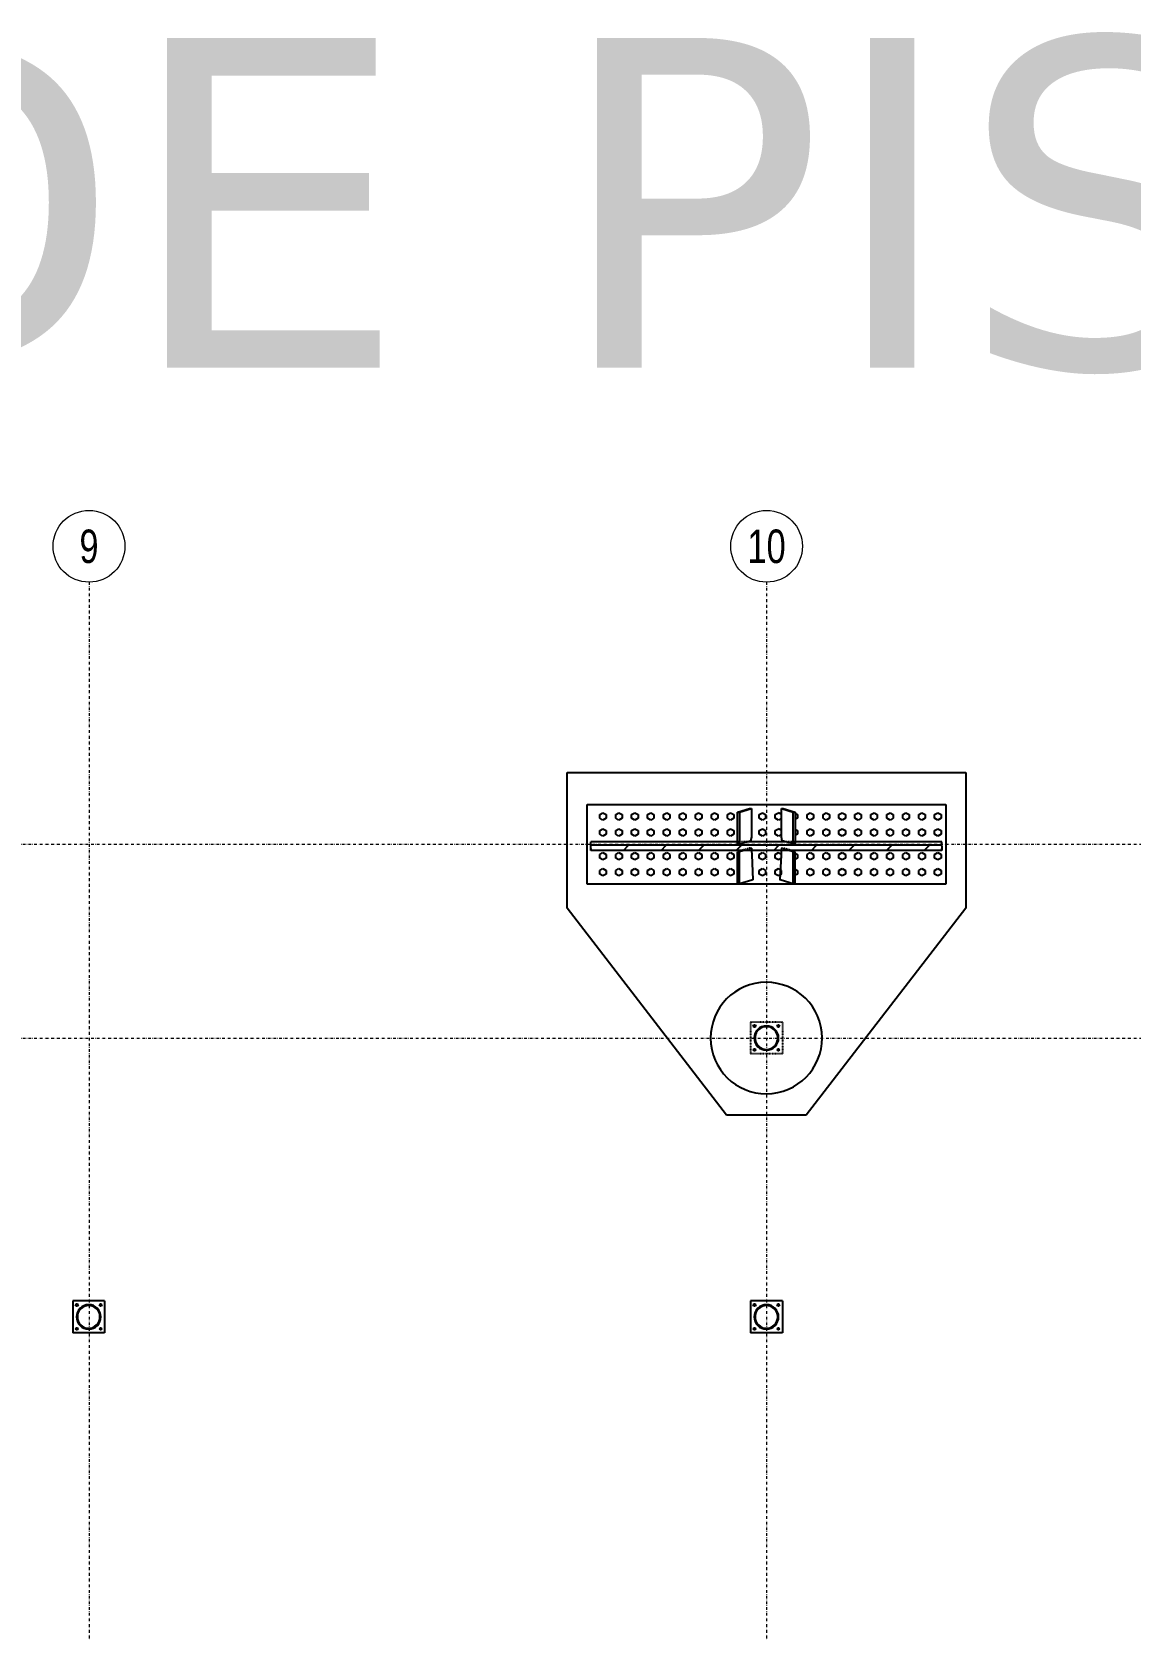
# Model space of a CAD drawing. Header units: millimetres. Extents: x 1541 to 289025, y -12015 to 47026.
# Drawn here: x 52901 to 53899, y -10231 to -8778 of the extents above; entities that cross this region are included whole.
import ezdxf
from ezdxf.enums import TextEntityAlignment as Align

# ---------------------------------------------------------------- set-up
doc = ezdxf.new("R2010")
doc.units = ezdxf.units.MM
doc.header["$LTSCALE"] = 0.1
for name, pattern in [('DASHDOTX2', [50.8, 25.4, -12.7, 0, -12.7]), ('DXK_LINE_DOT2', [3.9198, 1.9599, -1.9599]), ('Grid Line', [3.33375, 1.905, -0.47625, 0.47625, -0.47625])]:
    doc.linetypes.add(name, pattern=pattern)
doc.layers.get('0').update_dxf_attribs({"color": 255})
doc.layers.add('E_EJES', color=8, linetype='Continuous', lineweight=9)
doc.layers.add('E_EJES-1', color=8, linetype='Grid Line', lineweight=9)
doc.layers.add('TEXTO GENRAL', color=3, linetype='Continuous')
doc.styles.add('Swis721 LtCn BT_1', font='swisscl.ttf', dxfattribs={"height": 0.42})
doc.styles.add('TEXTO GENERAL', font='verdana.ttf', dxfattribs={"height": 0.9})

# ---------------------------------------------------------------- blocks, each defined once
blk = doc.blocks.new('Grid - CNI_NOMBRE EJES-372759-_26_00m_LOC COLUMNAS Y MUROS PISO 7')
at = {"layer": 'E_EJES'}
blk.add_circle((0, 0), 0.003, dxfattribs=at)

msp = doc.modelspace()

# ---------------------------------------------------------------- hatches: boundary and pattern name
at = {"linetype": 'Continuous'}
h = msp.add_hatch(dxfattribs=at)
h.set_pattern_fill('', scale=7.611392, style=0, pattern_type=0)
h.set_pattern_definition([(45, (53409.244, -9517.53), (-17.088, 17.088), [])])
h.paths.add_polyline_path([(53728.2, -9517.5), (53409.2, -9517.5), (53409.2, -9518.3), (53409.4, -9522.2), (53728, -9522.2), (53728.2, -9518.3)])
h = msp.add_hatch(dxfattribs=at)
h.set_pattern_fill('', scale=7.611392, style=0, pattern_type=0)
h.set_pattern_definition([(45, (53579.549, -9690.706), (-17.088, 17.088), [])])
h.paths.add_polyline_path([(53579.8, -9692.9), (53579.5, -9690.7), (53578.9, -9688.6), (53577.9, -9686.7), (53576.5, -9685), (53574.8, -9683.7), (53572.9, -9682.6), (53570.9, -9682), (53568.7, -9681.8), (53566.5, -9682), (53564.5, -9682.6), (53562.6, -9683.7), (53560.9, -9685), (53559.5, -9686.7), (53558.5, -9688.6), (53557.9, -9690.7), (53557.7, -9692.9), (53557.9, -9695), (53558.5, -9697.1), (53559.5, -9699), (53560.9, -9700.7), (53562.6, -9702.1), (53564.5, -9703.1), (53566.5, -9703.7), (53568.7, -9703.9), (53570.9, -9703.7), (53572.9, -9703.1), (53574.8, -9702.1), (53576.5, -9700.7), (53577.9, -9699), (53578.9, -9697.1), (53579.5, -9695)])
h.paths.add_polyline_path([(53578.2, -9696.8), (53577.3, -9698.6), (53576, -9700.2), (53574.4, -9701.5), (53572.7, -9702.4), (53570.7, -9703), (53568.7, -9703.2), (53566.7, -9703), (53564.8, -9702.4), (53563, -9701.5), (53561.4, -9700.2), (53560.1, -9698.6), (53559.2, -9696.8), (53558.6, -9694.9), (53558.4, -9692.9), (53558.6, -9690.8), (53559.2, -9688.9), (53560.1, -9687.1), (53561.4, -9685.6), (53563, -9684.3), (53564.8, -9683.3), (53566.7, -9682.7), (53568.7, -9682.5), (53570.7, -9682.7), (53572.7, -9683.3), (53574.4, -9684.3), (53576, -9685.6), (53577.3, -9687.1), (53578.2, -9688.9), (53578.8, -9690.8), (53579, -9692.9), (53578.8, -9694.9)])
h = msp.add_hatch(color=96, dxfattribs=at)
h.paths.add_polyline_path([(52963.6, -9946.6), (52963.4, -9944.4), (52962.8, -9942.4), (52961.7, -9940.4), (52960.4, -9938.8), (52958.7, -9937.4), (52956.8, -9936.4), (52954.7, -9935.7), (52952.5, -9935.5), (52950.4, -9935.7), (52948.3, -9936.4), (52946.4, -9937.4), (52944.7, -9938.8), (52943.4, -9940.4), (52942.3, -9942.4), (52941.7, -9944.4), (52941.5, -9946.6), (52941.7, -9948.7), (52942.3, -9950.8), (52943.4, -9952.7), (52944.7, -9954.4), (52946.4, -9955.8), (52948.3, -9956.8), (52950.4, -9957.4), (52952.5, -9957.6), (52954.7, -9957.4), (52956.8, -9956.8), (52958.7, -9955.8), (52960.4, -9954.4), (52961.7, -9952.7), (52962.8, -9950.8), (52963.4, -9948.7)])
h.paths.add_polyline_path([(52962.1, -9950.5), (52961.1, -9952.3), (52959.9, -9953.9), (52958.3, -9955.2), (52956.5, -9956.1), (52954.6, -9956.7), (52952.5, -9956.9), (52950.5, -9956.7), (52948.6, -9956.1), (52946.8, -9955.2), (52945.2, -9953.9), (52944, -9952.3), (52943, -9950.5), (52942.4, -9948.6), (52942.2, -9946.6), (52942.4, -9944.6), (52943, -9942.6), (52944, -9940.8), (52945.2, -9939.3), (52946.8, -9938), (52948.6, -9937), (52950.5, -9936.5), (52952.5, -9936.3), (52954.6, -9936.5), (52956.5, -9937), (52958.3, -9938), (52959.9, -9939.3), (52961.1, -9940.8), (52962.1, -9942.6), (52962.7, -9944.6), (52962.9, -9946.6), (52962.7, -9948.6)])
h = msp.add_hatch(color=96, dxfattribs=at)
h.paths.add_polyline_path([(53579.8, -9946.6), (53579.5, -9944.4), (53578.9, -9942.4), (53577.9, -9940.4), (53576.5, -9938.8), (53574.8, -9937.4), (53572.9, -9936.4), (53570.9, -9935.7), (53568.7, -9935.5), (53566.5, -9935.7), (53564.5, -9936.4), (53562.6, -9937.4), (53560.9, -9938.8), (53559.5, -9940.4), (53558.5, -9942.4), (53557.9, -9944.4), (53557.7, -9946.6), (53557.9, -9948.7), (53558.5, -9950.8), (53559.5, -9952.7), (53560.9, -9954.4), (53562.6, -9955.8), (53564.5, -9956.8), (53566.5, -9957.4), (53568.7, -9957.6), (53570.9, -9957.4), (53572.9, -9956.8), (53574.8, -9955.8), (53576.5, -9954.4), (53577.9, -9952.7), (53578.9, -9950.8), (53579.5, -9948.7)])
h.paths.add_polyline_path([(53578.2, -9950.5), (53577.3, -9952.3), (53576, -9953.9), (53574.4, -9955.2), (53572.7, -9956.1), (53570.7, -9956.7), (53568.7, -9956.9), (53566.7, -9956.7), (53564.8, -9956.1), (53563, -9955.2), (53561.4, -9953.9), (53560.1, -9952.3), (53559.2, -9950.5), (53558.6, -9948.6), (53558.4, -9946.6), (53558.6, -9944.6), (53559.2, -9942.6), (53560.1, -9940.8), (53561.4, -9939.3), (53563, -9938), (53564.8, -9937), (53566.7, -9936.5), (53568.7, -9936.3), (53570.7, -9936.5), (53572.7, -9937), (53574.4, -9938), (53576, -9939.3), (53577.3, -9940.8), (53578.2, -9942.6), (53578.8, -9944.6), (53579, -9946.6), (53578.8, -9948.6)])

# ---------------------------------------------------------------- linework, layer by layer
at = {"color": 2, "linetype": 'Continuous'}
for p, q in [((53387.5, -9574.7), (53387.5, -9451.5)), ((53387.5, -9451.5), (53749.9, -9451.5)), ((53749.9, -9451.5), (53749.9, -9574.7)), ((53405.6, -9553), (53405.6, -9480.5)), ((53405.6, -9480.5), (53731.8, -9480.5)), ((53542.5, -9487.4), (53553.3, -9484.2)), ((53542.5, -9487.4), (53544.3, -9487.3)), ((53542.5, -9516.4), (53542.5, -9487.4)), ((53544.3, -9487.3), (53555.1, -9484.2)), ((53544.3, -9487.3), (53544.4, -9516.3)), ((53553.3, -9484.2), (53555.1, -9484.2)), ((53555.1, -9484.2), (53555.1, -9510.3)), ((53582.3, -9484.2), (53584.1, -9484.2)), ((53582.3, -9510.3), (53582.3, -9484.2)), ((53582.3, -9484.2), (53593.1, -9487.3)), ((53584.1, -9484.2), (53595, -9487.4)), ((53593.1, -9516.3), (53593.1, -9487.3)), ((53593.1, -9487.3), (53595, -9487.4)), ((53595, -9487.4), (53595, -9516.4)), ((53731.8, -9480.5), (53731.8, -9553)), ((53409.2, -9517.5), (53409.2, -9514.4)), ((53542.5, -9514.4), (53409.2, -9514.4)), ((53409.2, -9518.3), (53409.2, -9517.5)), ((53728.2, -9517.5), (53409.2, -9517.5)), ((53409.2, -9522.2), (53409.2, -9518.3)), ((53409.4, -9522.2), (53409.2, -9518.3)), ((53544.4, -9516.3), (53542.5, -9516.4)), ((53544.4, -9516.3), (53554.3, -9513.4)), ((53586.4, -9514.4), (53551, -9514.4)), ((53555.1, -9510.3), (53554.3, -9513.4)), ((53555.1, -9520.2), (53555.2, -9522.2)), ((53582.3, -9520.2), (53582.2, -9522.2)), ((53583.1, -9513.4), (53582.3, -9510.3)), ((53593.1, -9516.3), (53583.1, -9513.4)), ((53595, -9516.4), (53593.1, -9516.3)), ((53728.2, -9514.4), (53595, -9514.4)), ((53728.2, -9518.3), (53728, -9522.2)), ((53728.2, -9517.5), (53728.2, -9514.4)), ((53728.2, -9518.3), (53728.2, -9517.5)), ((53728.2, -9518.3), (53728.2, -9522.2)), ((53409.4, -9522.2), (53409.2, -9522.2)), ((53728, -9522.2), (53409.4, -9522.2)), ((53546.7, -9522.2), (53542.5, -9523.5)), ((53542.5, -9523.5), (53544.4, -9523.4)), ((53542.5, -9552.6), (53542.5, -9523.5)), ((53548.4, -9522.2), (53544.4, -9523.4)), ((53544.4, -9552.5), (53544.4, -9523.4)), ((53555.2, -9522.2), (53555.4, -9526.4)), ((53555.4, -9526.4), (53556.4, -9548.9)), ((53582.1, -9526.4), (53581, -9548.9)), ((53582.2, -9522.2), (53582.1, -9526.4)), ((53593.1, -9523.4), (53589, -9522.2)), ((53594.9, -9523.5), (53590.7, -9522.2)), ((53593.1, -9552.5), (53593.1, -9523.4)), ((53593.1, -9523.4), (53594.9, -9523.5)), ((53594.9, -9552.6), (53594.9, -9523.5)), ((53728.2, -9522.2), (53728, -9522.2)), ((53555.4, -9549.2), (53544.4, -9552.5)), ((53556.4, -9548.9), (53555.4, -9549.2)), ((53582.1, -9549.2), (53581, -9548.9)), ((53593.1, -9552.5), (53582.1, -9549.2)), ((53731.8, -9553), (53405.6, -9553)), ((53542.5, -9552.6), (53544.4, -9552.5)), ((53593.1, -9552.5), (53594.9, -9552.6)), ((53532.5, -9763), (53387.5, -9574.7)), ((53749.9, -9574.7), (53605, -9763)), ((53605, -9763), (53532.5, -9763)), ((52967, -9932.1), (52938, -9932.1)), ((52938, -9932.1), (52938, -9961.1)), ((52967, -9932.1), (52967, -9961.1)), ((53583.2, -9932.1), (53554.2, -9932.1)), ((53554.2, -9932.1), (53554.2, -9961.1)), ((53583.2, -9932.1), (53583.2, -9961.1)), ((52967, -9961.1), (52938, -9961.1)), ((53583.2, -9961.1), (53554.2, -9961.1))]:
    msp.add_line(p, q, dxfattribs=at)
at = {"color": 7, "linetype": 'Continuous'}
for p, q in [((53417.2, -9489.7), (53420.1, -9488)), ((53417.2, -9493), (53417.2, -9489.7)), ((53420.1, -9488), (53423, -9489.7)), ((53423, -9489.7), (53423, -9493)), ((53431.7, -9489.7), (53434.6, -9488)), ((53431.7, -9493), (53431.7, -9489.7)), ((53434.6, -9488), (53437.5, -9489.7)), ((53437.5, -9489.7), (53437.5, -9493)), ((53446.2, -9489.7), (53449.1, -9488)), ((53446.2, -9493), (53446.2, -9489.7)), ((53449.1, -9488), (53452, -9489.7)), ((53452, -9489.7), (53452, -9493)), ((53460.7, -9489.7), (53463.6, -9488)), ((53460.7, -9493), (53460.7, -9489.7)), ((53463.6, -9488), (53466.5, -9489.7)), ((53466.5, -9489.7), (53466.5, -9493)), ((53475.2, -9489.7), (53478.1, -9488)), ((53475.2, -9493), (53475.2, -9489.7)), ((53478.1, -9488), (53481, -9489.7)), ((53481, -9489.7), (53481, -9493)), ((53489.7, -9489.7), (53492.6, -9488)), ((53489.7, -9493), (53489.7, -9489.7)), ((53492.6, -9488), (53495.5, -9489.7)), ((53495.5, -9489.7), (53495.5, -9493)), ((53504.2, -9489.7), (53507.1, -9488)), ((53504.2, -9493), (53504.2, -9489.7)), ((53507.1, -9488), (53510, -9489.7)), ((53510, -9489.7), (53510, -9493)), ((53518.7, -9489.7), (53521.6, -9488)), ((53518.7, -9493), (53518.7, -9489.7)), ((53521.6, -9488), (53524.5, -9489.7)), ((53524.5, -9489.7), (53524.5, -9493)), ((53533.2, -9489.7), (53536.1, -9488)), ((53533.2, -9493), (53533.2, -9489.7)), ((53536.1, -9488), (53539, -9489.7)), ((53539, -9489.7), (53539, -9493)), ((53562.2, -9489.7), (53565.1, -9488)), ((53562.2, -9493), (53562.2, -9489.7)), ((53565.1, -9488), (53568, -9489.7)), ((53568, -9489.7), (53568, -9493)), ((53576.7, -9489.7), (53579.6, -9488)), ((53576.7, -9493), (53576.7, -9489.7)), ((53582.5, -9489.7), (53579.6, -9488)), ((53582.5, -9493), (53582.5, -9489.7)), ((53595, -9488.5), (53597, -9489.7)), ((53597, -9489.7), (53597, -9493)), ((53605.7, -9489.7), (53608.6, -9488)), ((53605.7, -9493), (53605.7, -9489.7)), ((53608.6, -9488), (53611.5, -9489.7)), ((53611.5, -9489.7), (53611.5, -9493)), ((53620.2, -9489.7), (53623.1, -9488)), ((53620.2, -9493), (53620.2, -9489.7)), ((53623.1, -9488), (53626, -9489.7)), ((53626, -9489.7), (53626, -9493)), ((53634.7, -9489.7), (53637.6, -9488)), ((53634.7, -9493), (53634.7, -9489.7)), ((53637.6, -9488), (53640.5, -9489.7)), ((53640.5, -9489.7), (53640.5, -9493)), ((53649.2, -9489.7), (53652.1, -9488)), ((53649.2, -9493), (53649.2, -9489.7)), ((53652.1, -9488), (53655, -9489.7)), ((53655, -9489.7), (53655, -9493)), ((53663.7, -9489.7), (53666.6, -9488)), ((53663.7, -9493), (53663.7, -9489.7)), ((53666.6, -9488), (53669.5, -9489.7)), ((53669.5, -9489.7), (53669.5, -9493)), ((53678.2, -9489.7), (53681.1, -9488)), ((53678.2, -9493), (53678.2, -9489.7)), ((53681.1, -9488), (53684, -9489.7)), ((53684, -9489.7), (53684, -9493)), ((53692.7, -9489.7), (53695.6, -9488)), ((53692.7, -9493), (53692.7, -9489.7)), ((53695.6, -9488), (53698.5, -9489.7)), ((53698.5, -9489.7), (53698.5, -9493)), ((53707.2, -9489.7), (53710.1, -9488)), ((53707.2, -9493), (53707.2, -9489.7)), ((53710.1, -9488), (53713, -9489.7)), ((53713, -9489.7), (53713, -9493)), ((53721.7, -9489.7), (53724.6, -9488)), ((53721.7, -9493), (53721.7, -9489.7)), ((53724.6, -9488), (53727.5, -9489.7)), ((53727.5, -9489.7), (53727.5, -9493)), ((53420.1, -9494.7), (53417.2, -9493)), ((53417.2, -9504.2), (53420.1, -9502.5)), ((53417.2, -9507.5), (53417.2, -9504.2)), ((53423, -9493), (53420.1, -9494.7)), ((53420.1, -9502.5), (53423, -9504.2)), ((53423, -9504.2), (53423, -9507.5)), ((53434.6, -9494.7), (53431.7, -9493)), ((53431.7, -9504.2), (53434.6, -9502.5)), ((53431.7, -9507.5), (53431.7, -9504.2)), ((53437.5, -9493), (53434.6, -9494.7)), ((53434.6, -9502.5), (53437.5, -9504.2)), ((53437.5, -9504.2), (53437.5, -9507.5)), ((53449.1, -9494.7), (53446.2, -9493)), ((53446.2, -9504.2), (53449.1, -9502.5)), ((53446.2, -9507.5), (53446.2, -9504.2)), ((53452, -9493), (53449.1, -9494.7)), ((53449.1, -9502.5), (53452, -9504.2)), ((53452, -9504.2), (53452, -9507.5)), ((53463.6, -9494.7), (53460.7, -9493)), ((53460.7, -9504.2), (53463.6, -9502.5)), ((53460.7, -9507.5), (53460.7, -9504.2)), ((53466.5, -9493), (53463.6, -9494.7)), ((53463.6, -9502.5), (53466.5, -9504.2)), ((53466.5, -9504.2), (53466.5, -9507.5)), ((53478.1, -9494.7), (53475.2, -9493)), ((53475.2, -9504.2), (53478.1, -9502.5)), ((53475.2, -9507.5), (53475.2, -9504.2)), ((53481, -9493), (53478.1, -9494.7)), ((53478.1, -9502.5), (53481, -9504.2)), ((53481, -9504.2), (53481, -9507.5)), ((53492.6, -9494.7), (53489.7, -9493)), ((53489.7, -9504.2), (53492.6, -9502.5)), ((53489.7, -9507.5), (53489.7, -9504.2)), ((53495.5, -9493), (53492.6, -9494.7)), ((53492.6, -9502.5), (53495.5, -9504.2)), ((53495.5, -9504.2), (53495.5, -9507.5)), ((53507.1, -9494.7), (53504.2, -9493)), ((53504.2, -9504.2), (53507.1, -9502.5)), ((53504.2, -9507.5), (53504.2, -9504.2)), ((53510, -9493), (53507.1, -9494.7)), ((53507.1, -9502.5), (53510, -9504.2)), ((53510, -9504.2), (53510, -9507.5)), ((53521.6, -9494.7), (53518.7, -9493)), ((53518.7, -9504.2), (53521.6, -9502.5)), ((53518.7, -9507.5), (53518.7, -9504.2)), ((53524.5, -9493), (53521.6, -9494.7)), ((53521.6, -9502.5), (53524.5, -9504.2)), ((53524.5, -9504.2), (53524.5, -9507.5)), ((53536.1, -9494.7), (53533.2, -9493)), ((53533.2, -9504.2), (53536.1, -9502.5)), ((53533.2, -9507.5), (53533.2, -9504.2)), ((53539, -9493), (53536.1, -9494.7)), ((53536.1, -9502.5), (53539, -9504.2)), ((53539, -9504.2), (53539, -9507.5)), ((53565.1, -9494.7), (53562.2, -9493)), ((53562.2, -9504.2), (53565.1, -9502.5)), ((53562.2, -9507.5), (53562.2, -9504.2)), ((53568, -9493), (53565.1, -9494.7)), ((53565.1, -9502.5), (53568, -9504.2)), ((53568, -9504.2), (53568, -9507.5)), ((53579.6, -9494.7), (53576.7, -9493)), ((53576.7, -9504.2), (53579.6, -9502.5)), ((53576.7, -9507.5), (53576.7, -9504.2)), ((53582.5, -9493), (53579.6, -9494.7)), ((53582.5, -9504.2), (53579.6, -9502.5)), ((53582.5, -9507.5), (53582.5, -9504.2)), ((53597, -9493), (53595, -9494.2)), ((53595, -9503), (53597, -9504.2)), ((53597, -9504.2), (53597, -9507.5)), ((53608.6, -9494.7), (53605.7, -9493)), ((53605.7, -9504.2), (53608.6, -9502.5)), ((53605.7, -9507.5), (53605.7, -9504.2)), ((53611.5, -9493), (53608.6, -9494.7)), ((53608.6, -9502.5), (53611.5, -9504.2)), ((53611.5, -9504.2), (53611.5, -9507.5)), ((53623.1, -9494.7), (53620.2, -9493)), ((53620.2, -9504.2), (53623.1, -9502.5)), ((53620.2, -9507.5), (53620.2, -9504.2)), ((53626, -9493), (53623.1, -9494.7)), ((53623.1, -9502.5), (53626, -9504.2)), ((53626, -9504.2), (53626, -9507.5)), ((53637.6, -9494.7), (53634.7, -9493)), ((53634.7, -9504.2), (53637.6, -9502.5)), ((53634.7, -9507.5), (53634.7, -9504.2)), ((53640.5, -9493), (53637.6, -9494.7)), ((53637.6, -9502.5), (53640.5, -9504.2)), ((53640.5, -9504.2), (53640.5, -9507.5)), ((53652.1, -9494.7), (53649.2, -9493)), ((53649.2, -9504.2), (53652.1, -9502.5)), ((53649.2, -9507.5), (53649.2, -9504.2)), ((53655, -9493), (53652.1, -9494.7)), ((53652.1, -9502.5), (53655, -9504.2)), ((53655, -9504.2), (53655, -9507.5)), ((53666.6, -9494.7), (53663.7, -9493)), ((53663.7, -9504.2), (53666.6, -9502.5)), ((53663.7, -9507.5), (53663.7, -9504.2)), ((53669.5, -9493), (53666.6, -9494.7)), ((53666.6, -9502.5), (53669.5, -9504.2)), ((53669.5, -9504.2), (53669.5, -9507.5)), ((53681.1, -9494.7), (53678.2, -9493)), ((53678.2, -9504.2), (53681.1, -9502.5)), ((53678.2, -9507.5), (53678.2, -9504.2)), ((53684, -9493), (53681.1, -9494.7)), ((53681.1, -9502.5), (53684, -9504.2)), ((53684, -9504.2), (53684, -9507.5)), ((53695.6, -9494.7), (53692.7, -9493)), ((53692.7, -9504.2), (53695.6, -9502.5)), ((53692.7, -9507.5), (53692.7, -9504.2)), ((53698.5, -9493), (53695.6, -9494.7)), ((53695.6, -9502.5), (53698.5, -9504.2)), ((53698.5, -9504.2), (53698.5, -9507.5)), ((53710.1, -9494.7), (53707.2, -9493)), ((53707.2, -9504.2), (53710.1, -9502.5)), ((53707.2, -9507.5), (53707.2, -9504.2)), ((53713, -9493), (53710.1, -9494.7)), ((53710.1, -9502.5), (53713, -9504.2)), ((53713, -9504.2), (53713, -9507.5)), ((53724.6, -9494.7), (53721.7, -9493)), ((53721.7, -9504.2), (53724.6, -9502.5)), ((53721.7, -9507.5), (53721.7, -9504.2)), ((53727.5, -9493), (53724.6, -9494.7)), ((53724.6, -9502.5), (53727.5, -9504.2)), ((53727.5, -9504.2), (53727.5, -9507.5)), ((53420.1, -9509.2), (53417.2, -9507.5)), ((53423, -9507.5), (53420.1, -9509.2)), ((53434.6, -9509.2), (53431.7, -9507.5)), ((53437.5, -9507.5), (53434.6, -9509.2)), ((53449.1, -9509.2), (53446.2, -9507.5)), ((53452, -9507.5), (53449.1, -9509.2)), ((53463.6, -9509.2), (53460.7, -9507.5)), ((53466.5, -9507.5), (53463.6, -9509.2)), ((53478.1, -9509.2), (53475.2, -9507.5)), ((53481, -9507.5), (53478.1, -9509.2)), ((53492.6, -9509.2), (53489.7, -9507.5)), ((53495.5, -9507.5), (53492.6, -9509.2)), ((53507.1, -9509.2), (53504.2, -9507.5)), ((53510, -9507.5), (53507.1, -9509.2)), ((53521.6, -9509.2), (53518.7, -9507.5)), ((53524.5, -9507.5), (53521.6, -9509.2)), ((53536.1, -9509.2), (53533.2, -9507.5)), ((53539, -9507.5), (53536.1, -9509.2)), ((53565.1, -9509.2), (53562.2, -9507.5)), ((53568, -9507.5), (53565.1, -9509.2)), ((53579.6, -9509.2), (53576.7, -9507.5)), ((53582.5, -9507.5), (53579.6, -9509.2)), ((53597, -9507.5), (53595, -9508.7)), ((53608.6, -9509.2), (53605.7, -9507.5)), ((53611.5, -9507.5), (53608.6, -9509.2)), ((53623.1, -9509.2), (53620.2, -9507.5)), ((53626, -9507.5), (53623.1, -9509.2)), ((53637.6, -9509.2), (53634.7, -9507.5)), ((53640.5, -9507.5), (53637.6, -9509.2)), ((53652.1, -9509.2), (53649.2, -9507.5)), ((53655, -9507.5), (53652.1, -9509.2)), ((53666.6, -9509.2), (53663.7, -9507.5)), ((53669.5, -9507.5), (53666.6, -9509.2)), ((53681.1, -9509.2), (53678.2, -9507.5)), ((53684, -9507.5), (53681.1, -9509.2)), ((53695.6, -9509.2), (53692.7, -9507.5)), ((53698.5, -9507.5), (53695.6, -9509.2)), ((53710.1, -9509.2), (53707.2, -9507.5)), ((53713, -9507.5), (53710.1, -9509.2)), ((53724.6, -9509.2), (53721.7, -9507.5)), ((53727.5, -9507.5), (53724.6, -9509.2)), ((53417.2, -9525.9), (53420.1, -9524.2)), ((53417.2, -9529.3), (53417.2, -9525.9)), ((53420.1, -9530.9), (53417.2, -9529.3)), ((53420.1, -9524.2), (53423, -9525.9)), ((53423, -9529.3), (53420.1, -9530.9)), ((53423, -9525.9), (53423, -9529.3)), ((53431.7, -9525.9), (53434.6, -9524.2)), ((53431.7, -9529.3), (53431.7, -9525.9)), ((53434.6, -9530.9), (53431.7, -9529.3)), ((53434.6, -9524.2), (53437.5, -9525.9)), ((53437.5, -9529.3), (53434.6, -9530.9)), ((53437.5, -9525.9), (53437.5, -9529.3)), ((53446.2, -9525.9), (53449.1, -9524.2)), ((53446.2, -9529.3), (53446.2, -9525.9)), ((53449.1, -9530.9), (53446.2, -9529.3)), ((53449.1, -9524.2), (53452, -9525.9)), ((53452, -9529.3), (53449.1, -9530.9)), ((53452, -9525.9), (53452, -9529.3)), ((53460.7, -9525.9), (53463.6, -9524.2)), ((53460.7, -9529.3), (53460.7, -9525.9)), ((53463.6, -9530.9), (53460.7, -9529.3)), ((53463.6, -9524.2), (53466.5, -9525.9)), ((53466.5, -9529.3), (53463.6, -9530.9)), ((53466.5, -9525.9), (53466.5, -9529.3)), ((53475.2, -9525.9), (53478.1, -9524.2)), ((53475.2, -9529.3), (53475.2, -9525.9)), ((53478.1, -9530.9), (53475.2, -9529.3)), ((53478.1, -9524.2), (53481, -9525.9)), ((53481, -9529.3), (53478.1, -9530.9)), ((53481, -9525.9), (53481, -9529.3)), ((53489.7, -9525.9), (53492.6, -9524.2)), ((53489.7, -9529.3), (53489.7, -9525.9)), ((53492.6, -9530.9), (53489.7, -9529.3)), ((53492.6, -9524.2), (53495.5, -9525.9)), ((53495.5, -9529.3), (53492.6, -9530.9)), ((53495.5, -9525.9), (53495.5, -9529.3)), ((53504.2, -9525.9), (53507.1, -9524.2)), ((53504.2, -9529.3), (53504.2, -9525.9)), ((53507.1, -9530.9), (53504.2, -9529.3)), ((53507.1, -9524.2), (53510, -9525.9)), ((53510, -9529.3), (53507.1, -9530.9)), ((53510, -9525.9), (53510, -9529.3)), ((53518.7, -9525.9), (53521.6, -9524.2)), ((53518.7, -9529.3), (53518.7, -9525.9)), ((53521.6, -9530.9), (53518.7, -9529.3)), ((53521.6, -9524.2), (53524.5, -9525.9)), ((53524.5, -9529.3), (53521.6, -9530.9)), ((53524.5, -9525.9), (53524.5, -9529.3)), ((53533.2, -9525.9), (53536.1, -9524.2)), ((53533.2, -9529.3), (53533.2, -9525.9)), ((53536.1, -9530.9), (53533.2, -9529.3)), ((53536.1, -9524.2), (53539, -9525.9)), ((53539, -9529.3), (53536.1, -9530.9)), ((53539, -9525.9), (53539, -9529.3)), ((53562.2, -9525.9), (53565.1, -9524.2)), ((53562.2, -9529.3), (53562.2, -9525.9)), ((53565.1, -9530.9), (53562.2, -9529.3)), ((53565.1, -9524.2), (53568, -9525.9)), ((53568, -9529.3), (53565.1, -9530.9)), ((53568, -9525.9), (53568, -9529.3)), ((53576.7, -9525.9), (53579.6, -9524.2)), ((53576.7, -9529.3), (53576.7, -9525.9)), ((53579.6, -9530.9), (53576.7, -9529.3)), ((53582.5, -9525.9), (53579.6, -9524.2)), ((53582.5, -9529.3), (53579.6, -9530.9)), ((53582.5, -9529.3), (53582.5, -9525.9)), ((53594.9, -9524.7), (53597, -9525.9)), ((53597, -9529.3), (53594.9, -9530.4)), ((53597, -9525.9), (53597, -9529.3)), ((53605.7, -9525.9), (53608.6, -9524.2)), ((53605.7, -9529.3), (53605.7, -9525.9)), ((53608.6, -9530.9), (53605.7, -9529.3)), ((53608.6, -9524.2), (53611.5, -9525.9)), ((53611.5, -9529.3), (53608.6, -9530.9)), ((53611.5, -9525.9), (53611.5, -9529.3)), ((53620.2, -9525.9), (53623.1, -9524.2)), ((53620.2, -9529.3), (53620.2, -9525.9)), ((53623.1, -9530.9), (53620.2, -9529.3)), ((53623.1, -9524.2), (53626, -9525.9)), ((53626, -9529.3), (53623.1, -9530.9)), ((53626, -9525.9), (53626, -9529.3)), ((53634.7, -9525.9), (53637.6, -9524.2)), ((53634.7, -9529.3), (53634.7, -9525.9)), ((53637.6, -9530.9), (53634.7, -9529.3)), ((53637.6, -9524.2), (53640.5, -9525.9)), ((53640.5, -9529.3), (53637.6, -9530.9)), ((53640.5, -9525.9), (53640.5, -9529.3)), ((53649.2, -9525.9), (53652.1, -9524.2)), ((53649.2, -9529.3), (53649.2, -9525.9)), ((53652.1, -9530.9), (53649.2, -9529.3)), ((53652.1, -9524.2), (53655, -9525.9)), ((53655, -9529.3), (53652.1, -9530.9)), ((53655, -9525.9), (53655, -9529.3)), ((53663.7, -9525.9), (53666.6, -9524.2)), ((53663.7, -9529.3), (53663.7, -9525.9)), ((53666.6, -9530.9), (53663.7, -9529.3)), ((53666.6, -9524.2), (53669.5, -9525.9)), ((53669.5, -9529.3), (53666.6, -9530.9)), ((53669.5, -9525.9), (53669.5, -9529.3)), ((53678.2, -9525.9), (53681.1, -9524.2)), ((53678.2, -9529.3), (53678.2, -9525.9)), ((53681.1, -9530.9), (53678.2, -9529.3)), ((53681.1, -9524.2), (53684, -9525.9)), ((53684, -9529.3), (53681.1, -9530.9)), ((53684, -9525.9), (53684, -9529.3)), ((53692.7, -9525.9), (53695.6, -9524.2)), ((53692.7, -9529.3), (53692.7, -9525.9)), ((53695.6, -9530.9), (53692.7, -9529.3)), ((53695.6, -9524.2), (53698.5, -9525.9)), ((53698.5, -9529.3), (53695.6, -9530.9)), ((53698.5, -9525.9), (53698.5, -9529.3)), ((53707.2, -9525.9), (53710.1, -9524.2)), ((53707.2, -9529.3), (53707.2, -9525.9)), ((53710.1, -9530.9), (53707.2, -9529.3)), ((53710.1, -9524.2), (53713, -9525.9)), ((53713, -9529.3), (53710.1, -9530.9)), ((53713, -9525.9), (53713, -9529.3)), ((53721.7, -9525.9), (53724.6, -9524.2)), ((53721.7, -9529.3), (53721.7, -9525.9)), ((53724.6, -9530.9), (53721.7, -9529.3)), ((53724.6, -9524.2), (53727.5, -9525.9)), ((53727.5, -9529.3), (53724.6, -9530.9)), ((53727.5, -9525.9), (53727.5, -9529.3)), ((53417.2, -9540.4), (53420.1, -9538.7)), ((53417.2, -9543.8), (53417.2, -9540.4)), ((53420.1, -9545.4), (53417.2, -9543.8)), ((53420.1, -9538.7), (53423, -9540.4)), ((53423, -9543.8), (53420.1, -9545.4)), ((53423, -9540.4), (53423, -9543.8)), ((53431.7, -9540.4), (53434.6, -9538.7)), ((53431.7, -9543.8), (53431.7, -9540.4)), ((53434.6, -9545.4), (53431.7, -9543.8)), ((53434.6, -9538.7), (53437.5, -9540.4)), ((53437.5, -9543.8), (53434.6, -9545.4)), ((53437.5, -9540.4), (53437.5, -9543.8)), ((53446.2, -9540.4), (53449.1, -9538.7)), ((53446.2, -9543.8), (53446.2, -9540.4)), ((53449.1, -9545.4), (53446.2, -9543.8)), ((53449.1, -9538.7), (53452, -9540.4)), ((53452, -9543.8), (53449.1, -9545.4)), ((53452, -9540.4), (53452, -9543.8)), ((53460.7, -9540.4), (53463.6, -9538.7)), ((53460.7, -9543.8), (53460.7, -9540.4)), ((53463.6, -9545.4), (53460.7, -9543.8)), ((53463.6, -9538.7), (53466.5, -9540.4)), ((53466.5, -9543.8), (53463.6, -9545.4)), ((53466.5, -9540.4), (53466.5, -9543.8)), ((53475.2, -9540.4), (53478.1, -9538.7)), ((53475.2, -9543.8), (53475.2, -9540.4)), ((53478.1, -9545.4), (53475.2, -9543.8)), ((53478.1, -9538.7), (53481, -9540.4)), ((53481, -9543.8), (53478.1, -9545.4)), ((53481, -9540.4), (53481, -9543.8)), ((53489.7, -9540.4), (53492.6, -9538.7)), ((53489.7, -9543.8), (53489.7, -9540.4)), ((53492.6, -9545.4), (53489.7, -9543.8)), ((53492.6, -9538.7), (53495.5, -9540.4)), ((53495.5, -9543.8), (53492.6, -9545.4)), ((53495.5, -9540.4), (53495.5, -9543.8)), ((53504.2, -9540.4), (53507.1, -9538.7)), ((53504.2, -9543.8), (53504.2, -9540.4)), ((53507.1, -9545.4), (53504.2, -9543.8)), ((53507.1, -9538.7), (53510, -9540.4)), ((53510, -9543.8), (53507.1, -9545.4)), ((53510, -9540.4), (53510, -9543.8)), ((53518.7, -9540.4), (53521.6, -9538.7)), ((53518.7, -9543.8), (53518.7, -9540.4)), ((53521.6, -9545.4), (53518.7, -9543.8)), ((53521.6, -9538.7), (53524.5, -9540.4)), ((53524.5, -9543.8), (53521.6, -9545.4)), ((53524.5, -9540.4), (53524.5, -9543.8)), ((53533.2, -9540.4), (53536.1, -9538.7)), ((53533.2, -9543.8), (53533.2, -9540.4)), ((53536.1, -9545.4), (53533.2, -9543.8)), ((53536.1, -9538.7), (53539, -9540.4)), ((53539, -9543.8), (53536.1, -9545.4)), ((53539, -9540.4), (53539, -9543.8)), ((53562.2, -9540.4), (53565.1, -9538.7)), ((53562.2, -9543.8), (53562.2, -9540.4)), ((53565.1, -9545.4), (53562.2, -9543.8)), ((53565.1, -9538.7), (53568, -9540.4)), ((53568, -9543.8), (53565.1, -9545.4)), ((53568, -9540.4), (53568, -9543.8)), ((53576.7, -9540.4), (53579.6, -9538.7)), ((53576.7, -9543.8), (53576.7, -9540.4)), ((53579.6, -9545.4), (53576.7, -9543.8)), ((53582.5, -9540.4), (53579.6, -9538.7)), ((53582.5, -9543.8), (53579.6, -9545.4)), ((53582.5, -9543.8), (53582.5, -9540.4)), ((53594.9, -9539.2), (53597, -9540.4)), ((53597, -9543.8), (53594.9, -9544.9)), ((53597, -9540.4), (53597, -9543.8)), ((53605.7, -9540.4), (53608.6, -9538.7)), ((53605.7, -9543.8), (53605.7, -9540.4)), ((53608.6, -9545.4), (53605.7, -9543.8)), ((53608.6, -9538.7), (53611.5, -9540.4)), ((53611.5, -9543.8), (53608.6, -9545.4)), ((53611.5, -9540.4), (53611.5, -9543.8)), ((53620.2, -9540.4), (53623.1, -9538.7)), ((53620.2, -9543.8), (53620.2, -9540.4)), ((53623.1, -9545.4), (53620.2, -9543.8)), ((53623.1, -9538.7), (53626, -9540.4)), ((53626, -9543.8), (53623.1, -9545.4)), ((53626, -9540.4), (53626, -9543.8)), ((53634.7, -9540.4), (53637.6, -9538.7)), ((53634.7, -9543.8), (53634.7, -9540.4)), ((53637.6, -9545.4), (53634.7, -9543.8)), ((53637.6, -9538.7), (53640.5, -9540.4)), ((53640.5, -9543.8), (53637.6, -9545.4)), ((53640.5, -9540.4), (53640.5, -9543.8)), ((53649.2, -9540.4), (53652.1, -9538.7)), ((53649.2, -9543.8), (53649.2, -9540.4)), ((53652.1, -9545.4), (53649.2, -9543.8)), ((53652.1, -9538.7), (53655, -9540.4)), ((53655, -9543.8), (53652.1, -9545.4)), ((53655, -9540.4), (53655, -9543.8)), ((53663.7, -9540.4), (53666.6, -9538.7)), ((53663.7, -9543.8), (53663.7, -9540.4)), ((53666.6, -9545.4), (53663.7, -9543.8)), ((53666.6, -9538.7), (53669.5, -9540.4)), ((53669.5, -9543.8), (53666.6, -9545.4)), ((53669.5, -9540.4), (53669.5, -9543.8)), ((53678.2, -9540.4), (53681.1, -9538.7)), ((53678.2, -9543.8), (53678.2, -9540.4)), ((53681.1, -9545.4), (53678.2, -9543.8)), ((53681.1, -9538.7), (53684, -9540.4)), ((53684, -9543.8), (53681.1, -9545.4)), ((53684, -9540.4), (53684, -9543.8)), ((53692.7, -9540.4), (53695.6, -9538.7)), ((53692.7, -9543.8), (53692.7, -9540.4)), ((53695.6, -9545.4), (53692.7, -9543.8)), ((53695.6, -9538.7), (53698.5, -9540.4)), ((53698.5, -9543.8), (53695.6, -9545.4)), ((53698.5, -9540.4), (53698.5, -9543.8)), ((53707.2, -9540.4), (53710.1, -9538.7)), ((53707.2, -9543.8), (53707.2, -9540.4)), ((53710.1, -9545.4), (53707.2, -9543.8)), ((53710.1, -9538.7), (53713, -9540.4)), ((53713, -9543.8), (53710.1, -9545.4)), ((53713, -9540.4), (53713, -9543.8)), ((53721.7, -9540.4), (53724.6, -9538.7)), ((53721.7, -9543.8), (53721.7, -9540.4)), ((53724.6, -9545.4), (53721.7, -9543.8)), ((53724.6, -9538.7), (53727.5, -9540.4)), ((53727.5, -9543.8), (53724.6, -9545.4)), ((53727.5, -9540.4), (53727.5, -9543.8)), ((53556.7, -9682), (53557.3, -9681)), ((53557.3, -9681), (53558.4, -9681)), ((53558.4, -9681), (53559, -9682)), ((53578.4, -9682), (53579, -9681)), ((53579, -9681), (53580.1, -9681)), ((53580.1, -9681), (53580.7, -9682)), ((53557.3, -9683), (53556.7, -9682)), ((53558.4, -9683), (53557.3, -9683)), ((53559, -9682), (53558.4, -9683)), ((53579, -9683), (53578.4, -9682)), ((53580.1, -9683), (53579, -9683)), ((53580.7, -9682), (53580.1, -9683)), ((53556.7, -9703.7), (53557.3, -9702.8)), ((53557.3, -9704.7), (53556.7, -9703.7)), ((53557.3, -9702.8), (53558.4, -9702.8)), ((53558.4, -9704.7), (53557.3, -9704.7)), ((53558.4, -9702.8), (53559, -9703.7)), ((53559, -9703.7), (53558.4, -9704.7)), ((53578.4, -9703.7), (53579, -9702.8)), ((53579, -9704.7), (53578.4, -9703.7)), ((53579, -9702.8), (53580.1, -9702.8)), ((53580.1, -9704.7), (53579, -9704.7)), ((53580.1, -9702.8), (53580.7, -9703.7)), ((53580.7, -9703.7), (53580.1, -9704.7)), ((52940.5, -9935.7), (52941.1, -9934.7)), ((52941.1, -9936.7), (52940.5, -9935.7)), ((52941.1, -9934.7), (52942.2, -9934.7)), ((52942.2, -9936.7), (52941.1, -9936.7)), ((52942.2, -9934.7), (52942.8, -9935.7)), ((52942.8, -9935.7), (52942.2, -9936.7)), ((52962.3, -9935.7), (52962.9, -9934.7)), ((52962.9, -9936.7), (52962.3, -9935.7)), ((52962.9, -9934.7), (52964, -9934.7)), ((52964, -9936.7), (52962.9, -9936.7)), ((52964, -9934.7), (52964.5, -9935.7)), ((52964.5, -9935.7), (52964, -9936.7)), ((53556.7, -9935.7), (53557.3, -9934.7)), ((53557.3, -9936.7), (53556.7, -9935.7)), ((53557.3, -9934.7), (53558.4, -9934.7)), ((53558.4, -9936.7), (53557.3, -9936.7)), ((53558.4, -9934.7), (53559, -9935.7)), ((53559, -9935.7), (53558.4, -9936.7)), ((53578.4, -9935.7), (53579, -9934.7)), ((53579, -9936.7), (53578.4, -9935.7)), ((53579, -9934.7), (53580.1, -9934.7)), ((53580.1, -9936.7), (53579, -9936.7)), ((53580.1, -9934.7), (53580.7, -9935.7)), ((53580.7, -9935.7), (53580.1, -9936.7)), ((52940.5, -9957.5), (52941.1, -9956.5)), ((52941.1, -9958.4), (52940.5, -9957.5)), ((52941.1, -9956.5), (52942.2, -9956.5)), ((52942.2, -9956.5), (52942.8, -9957.5)), ((52942.8, -9957.5), (52942.2, -9958.4)), ((52962.3, -9957.5), (52962.9, -9956.5)), ((52962.9, -9958.4), (52962.3, -9957.5)), ((52962.9, -9956.5), (52964, -9956.5)), ((52964, -9956.5), (52964.5, -9957.5)), ((52964.5, -9957.5), (52964, -9958.4)), ((53556.7, -9957.5), (53557.3, -9956.5)), ((53557.3, -9958.4), (53556.7, -9957.5)), ((53557.3, -9956.5), (53558.4, -9956.5)), ((53558.4, -9956.5), (53559, -9957.5)), ((53559, -9957.5), (53558.4, -9958.4)), ((53578.4, -9957.5), (53579, -9956.5)), ((53579, -9958.4), (53578.4, -9957.5)), ((53579, -9956.5), (53580.1, -9956.5)), ((53580.1, -9956.5), (53580.7, -9957.5)), ((53580.7, -9957.5), (53580.1, -9958.4)), ((52942.2, -9958.4), (52941.1, -9958.4)), ((52964, -9958.4), (52962.9, -9958.4)), ((53558.4, -9958.4), (53557.3, -9958.4)), ((53580.1, -9958.4), (53579, -9958.4))]:
    msp.add_line(p, q, dxfattribs=at)
at = {"color": 7, "linetype": 'DXK_LINE_DOT2'}
for p, q in [((53551, -9514.4), (53542.5, -9514.4)), ((53553.3, -9520.2), (53546.7, -9522.2)), ((53555.1, -9520.2), (53548.4, -9522.2)), ((53555.1, -9520.2), (53553.3, -9520.2)), ((53584.1, -9520.2), (53582.3, -9520.2)), ((53589, -9522.2), (53582.3, -9520.2)), ((53590.7, -9522.2), (53584.1, -9520.2)), ((53595, -9514.4), (53586.4, -9514.4)), ((53583.2, -9678.4), (53554.2, -9678.4)), ((53554.2, -9678.4), (53554.2, -9707.4)), ((53583.2, -9678.4), (53583.2, -9707.4)), ((53583.2, -9707.4), (53554.2, -9707.4))]:
    msp.add_line(p, q, dxfattribs=at)
at = {"color": 2, "linetype": 'Continuous'}
for centre, radius, start, end in [((53568.7, -9692.9), 50.7, 6, 186), ((53568.7, -9692.9), 50.7, 186, 6), ((53568.7, -9692.9), 11.1, 11.25, 191.25), ((53568.7, -9692.9), 11.1, 191.25, 11.25), ((53568.7, -9692.9), 10.3, 168.75, 348.75), ((53568.7, -9692.9), 10.3, 348.75, 168.75), ((52952.5, -9946.6), 11.1, 11.25, 191.25), ((52952.5, -9946.6), 10.3, 348.75, 168.75), ((53568.7, -9946.6), 11.1, 11.25, 191.25), ((53568.7, -9946.6), 10.3, 348.75, 168.75), ((52952.5, -9946.6), 11.1, 191.25, 11.25), ((52952.5, -9946.6), 10.3, 168.75, 348.75), ((53568.7, -9946.6), 11.1, 191.25, 11.25), ((53568.7, -9946.6), 10.3, 168.75, 348.75)]:
    msp.add_arc(centre, radius, start, end, dxfattribs=at)
at = {"layer": 'E_EJES-1', "linetype": 'DASHDOTX2'}
for p, q in [((52952.8, -9278.2), (52952.8, -11903.7)), ((53568.9, -9278.2), (53568.9, -11903.7)), ((50499.4, -9516.7), (57722.2, -9516.7)), ((50499.4, -9692.9), (57722.2, -9692.9))]:
    msp.add_line(p, q, dxfattribs=at)

# ---------------------------------------------------------------- block references
at = {"layer": 'E_EJES', "xscale": 10873.41661564557, "yscale": 10873.41661564557, "zscale": 10873.41661564557}
for p in [(52952.8, -9245.6), (53568.9, -9245.6)]:
    msp.add_blockref('Grid - CNI_NOMBRE EJES-372759-_26_00m_LOC COLUMNAS Y MUROS PISO 7', p, dxfattribs=at)

# ---------------------------------------------------------------- texts
at = {"layer": 'E_EJES', "style": 'Swis721 LtCn BT_1'}
for s, height, p in [('9', 30.4, (52952.8, -9245.6)), ('10', 30.45, (53568.9, -9245.6))]:
    msp.add_text(s, height=height, dxfattribs=at).set_placement(p, align=Align.MIDDLE_CENTER)
at = {"layer": 'TEXTO GENRAL', "color": 3, "style": 'TEXTO GENERAL'}
msp.add_text('PLANTA DE PISO 1 N.E. +0.10m', height=300, dxfattribs=at).set_placement((54205.3, -8933.2), align=Align.MIDDLE_CENTER)

doc.saveas('drawing.dxf')
